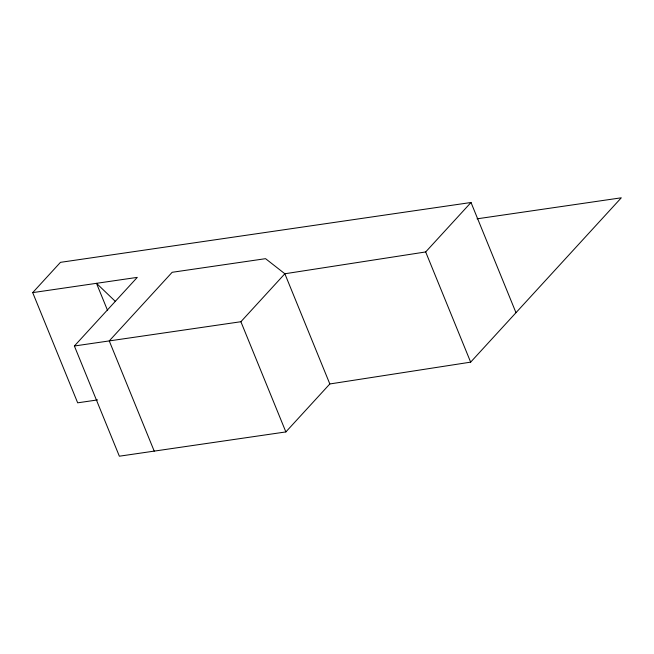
<?xml version="1.0" encoding="UTF-8"?>
<svg xmlns="http://www.w3.org/2000/svg" width="654" height="654" viewBox="0 0 654 654"><rect width="100%" height="100%" fill="white"/><g stroke="black" fill="none" stroke-linecap="round" stroke-linejoin="round"><path stroke-width="0.98" d="M97.61 399.913L77.671 402.823L32.7 292.624L60.454 262.344L471.011 202.495L515.981 312.694M477.052 218.828L621.3 197.802L470.651 362.144L329.829 383.963L285.863 431.926L119.355 456.198L74.384 345.999L137.291 277.37L32.7 292.624M74.384 345.999L240.893 321.727L284.858 273.764L425.68 251.945L471.011 202.495M115.308 301.363L96.49 283.321L107.64 310.634M425.68 251.945L470.651 362.144M329.829 383.963L284.858 273.764L265.557 258.673L172.157 272.293L109.251 340.914L154.221 451.121M240.893 321.727L285.863 431.926"/></g></svg>
